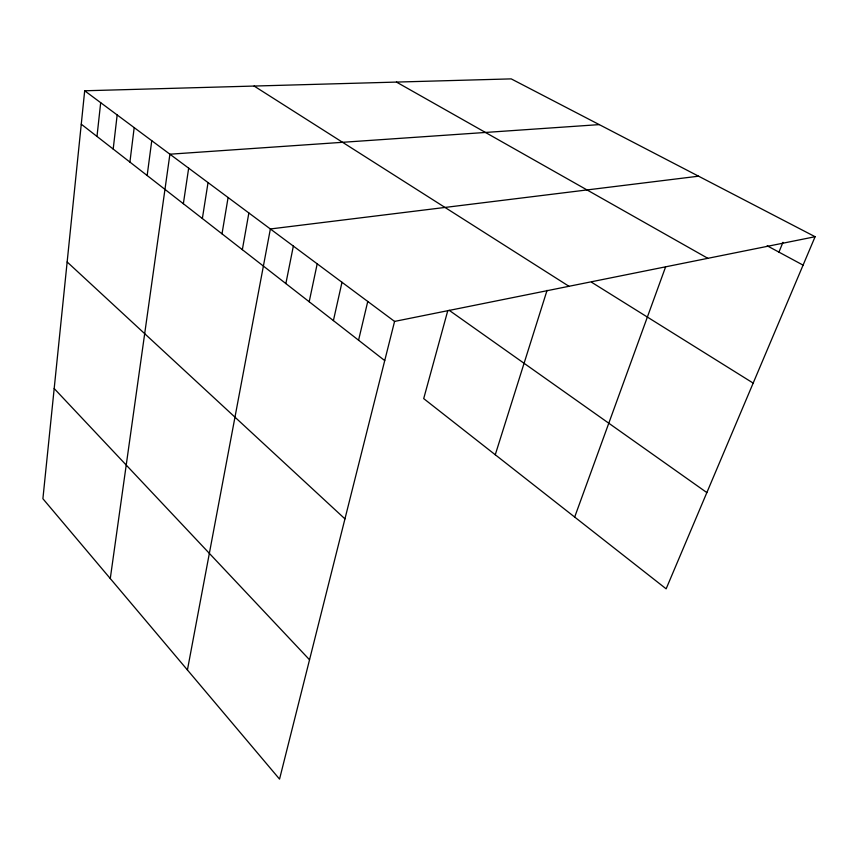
<?xml version="1.0" encoding="UTF-8"?>
<svg xmlns="http://www.w3.org/2000/svg" width="858" height="858" viewBox="0 0 858 858"><rect width="100%" height="100%" fill="white"/><g stroke="black" fill="none" stroke-linecap="round" stroke-linejoin="round"><path stroke-width="1.29" d="M815.1 236.722L511.218 78.882L84.685 90.776L42.9 498.723L279.547 779.118L394.573 321.418L815.1 236.722L666.14 588.824L423.702 398.605L447.747 310.757M96.986 136.433L100.686 102.681M113.192 149.067L117.171 114.951M129.912 162.087L134.191 127.617M147.158 175.525L151.759 140.691M110.274 578.549L169.905 154.204L599.259 124.614M183.355 203.721L188.663 168.157M202.359 218.522L208.044 182.582M222.007 233.837L228.099 197.512M242.342 249.678L248.863 212.966M187.419 669.959L270.367 228.968L698.562 176.19M285.864 283.58L293.35 246.074M309.191 301.748L317.203 263.824M333.397 320.613L341.988 282.271M358.569 340.208L367.76 301.448M495.259 454.751L547.061 290.336M574.678 517.063L665.572 266.977M778.935 252.123L782.957 242.321M767.191 245.796L803.077 265.133M396.45 82.078L707.85 258.322M591.58 282.25L753.174 383.097M254.107 86.047L568.983 286.293M449.12 310.264L706.853 492.589M84.685 90.776L394.573 321.418M81.263 124.185L384.727 360.596M67.149 261.969L344.948 518.875M54.183 388.535L309.534 659.781"/></g></svg>
